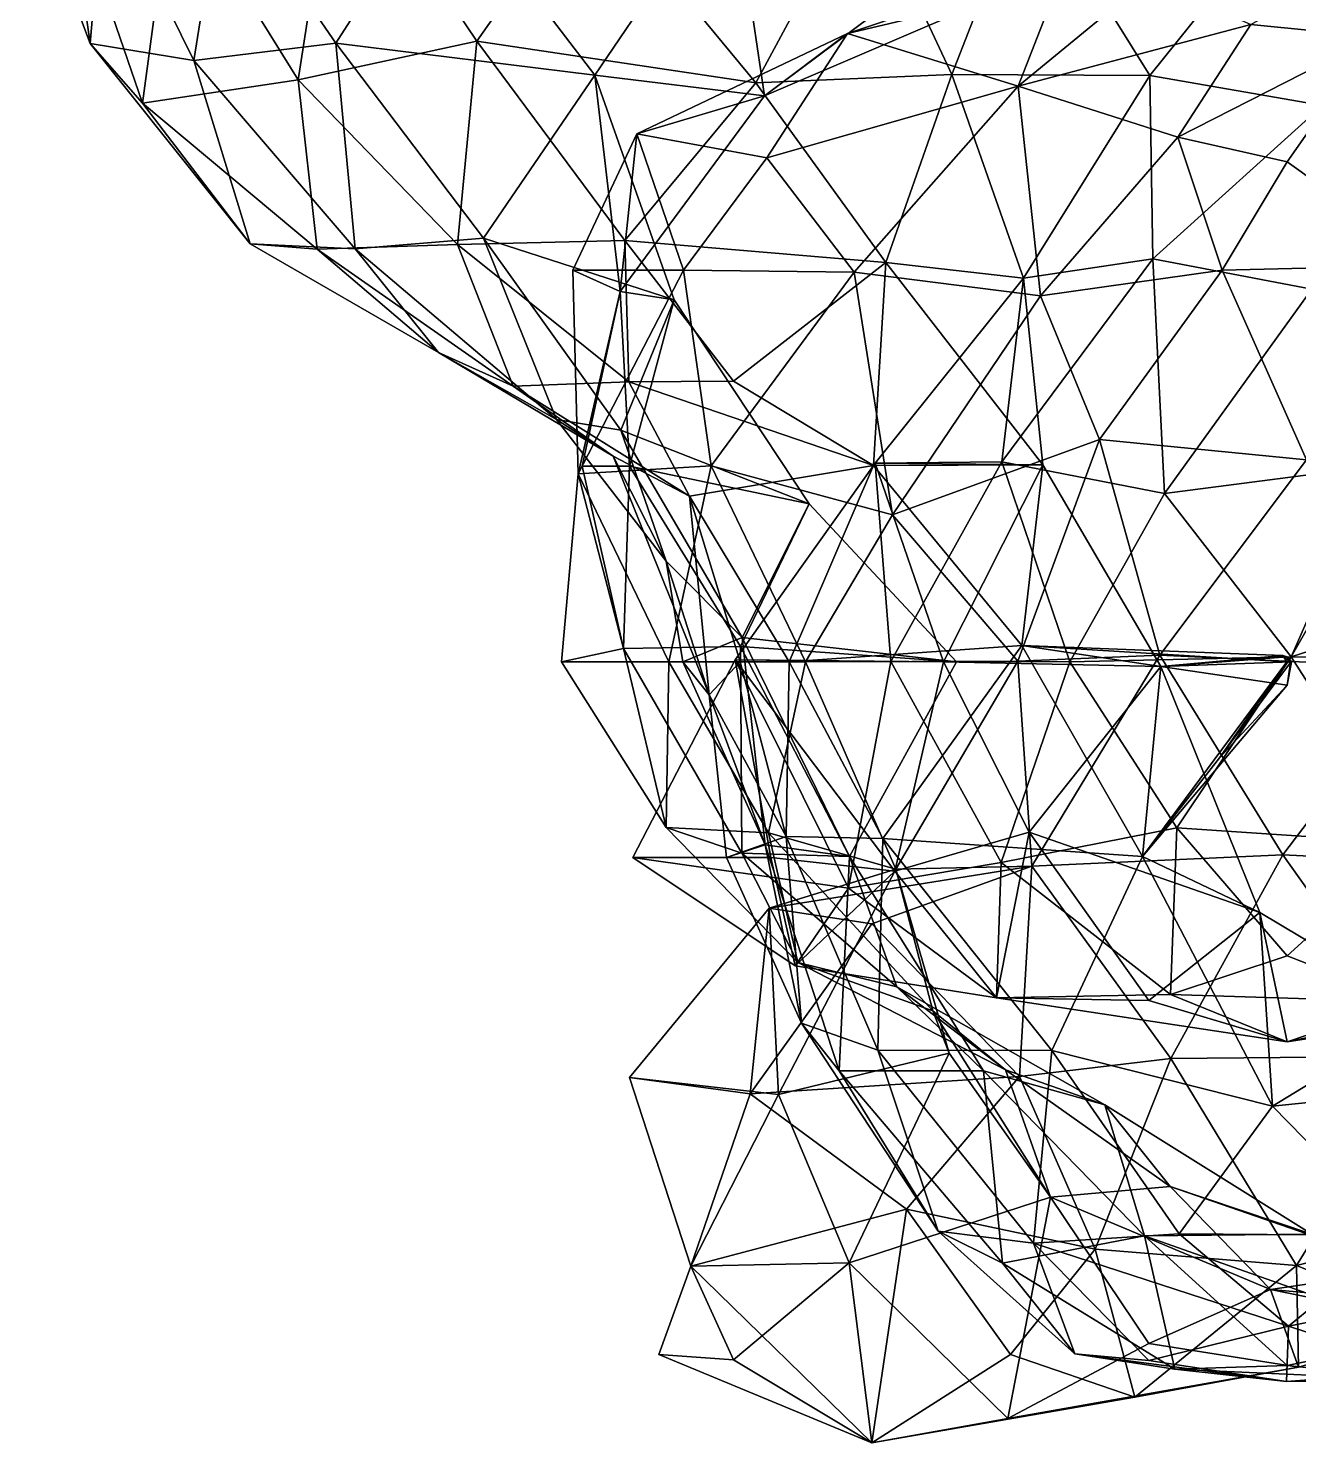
# Model space of a CAD drawing. Extents: x 290034 to 295698, y 4553723 to 4561693.
# Drawn here: x 291217 to 291332.6, y 4560742.4 to 4560871.1 of the extents above; entities that cross this region are included whole.
import ezdxf

# ---------------------------------------------------------------- set-up
doc = ezdxf.new("R2010")
doc.units = 0
doc.layers.add('Au_ppm_Pref_-_0_2', color=7, linetype='CONTINUOUS')

msp = doc.modelspace()

# ---------------------------------------------------------------- linework, layer by layer
at = {"layer": 'Au_ppm_Pref_-_0_2'}
for points in [[(291245.03, 4560888.91, 1564.24), (291230.14, 4560884.78, 1568), (291241.54, 4560866.4, 1567.07)], [(291257.8, 4560869.93, 1563.93), (291245.03, 4560888.91, 1564.24), (291241.54, 4560866.4, 1567.07)], [(291268.02, 4560884.48, 1563.52), (291245.03, 4560888.91, 1564.24), (291257.8, 4560869.93, 1563.93)], [(291244.96, 4560869.74, 1590.03), (291234.7, 4560884.72, 1589.88), (291254.71, 4560884.94, 1592.57)], [(291268.52, 4560866.82, 1591.81), (291244.96, 4560869.74, 1590.03), (291254.71, 4560884.94, 1592.57)], [(291268.52, 4560866.82, 1591.81), (291254.71, 4560884.94, 1592.57), (291280.98, 4560885.18, 1593.26)], [(291268.52, 4560866.82, 1591.81), (291280.98, 4560885.18, 1593.26), (291283.97, 4560864.95, 1597.36)], [(291283.97, 4560864.95, 1597.36), (291280.98, 4560885.18, 1593.26), (291293.75, 4560872.24, 1593.52)], [(291223.88, 4560884.72, 1584.78), (291222.61, 4560869.72, 1579.86), (291216.99, 4560884.72, 1579.86)], [(291216.99, 4560884.72, 1579.86), (291222.61, 4560869.72, 1579.86), (291220.56, 4560884.2, 1574.14)], [(291227.38, 4560864.28, 1574.12), (291230.14, 4560884.78, 1568), (291220.56, 4560884.2, 1574.14)], [(291220.56, 4560884.2, 1574.14), (291222.61, 4560869.72, 1579.86), (291227.38, 4560864.28, 1574.12)], [(291232.04, 4560868.18, 1585.42), (291222.61, 4560869.72, 1579.86), (291223.88, 4560884.72, 1584.78)], [(291232.04, 4560868.18, 1585.42), (291223.88, 4560884.72, 1584.78), (291234.7, 4560884.72, 1589.88)], [(291241.54, 4560866.4, 1567.07), (291230.14, 4560884.78, 1568), (291227.38, 4560864.28, 1574.12)], [(291244.96, 4560869.74, 1590.03), (291232.04, 4560868.18, 1585.42), (291234.7, 4560884.72, 1589.88)], [(291268.02, 4560884.48, 1563.52), (291257.8, 4560869.93, 1563.93), (291283.18, 4560866.14, 1563)], [(291268.02, 4560884.48, 1563.52), (291283.18, 4560866.14, 1563), (291292.93, 4560884.23, 1561.52)], [(291301.02, 4560866.9, 1559.53), (291292.93, 4560884.23, 1561.52), (291283.18, 4560866.14, 1563)], [(291307.93, 4560884.65, 1558.67), (291292.93, 4560884.23, 1561.52), (291301.02, 4560866.9, 1559.53)], [(291301.02, 4560866.9, 1559.53), (291319.03, 4560866.79, 1556.09), (291307.93, 4560884.65, 1558.67)], [(291307.93, 4560884.65, 1558.67), (291319.03, 4560866.79, 1556.09), (291332.58, 4560883.71, 1556.67)], [(291334.74, 4560864.08, 1551.42), (291332.58, 4560883.71, 1556.67), (291319.03, 4560866.79, 1556.09)], [(291339.51, 4560870.31, 1616.63), (291328.21, 4560871.45, 1611.23), (291344.06, 4560880.37, 1609.68)], [(291307.05, 4560865.84, 1608.92), (291291.51, 4560870.64, 1603.87), (291311.55, 4560877.36, 1603.62)], [(291291.51, 4560870.64, 1603.87), (291304.24, 4560873.62, 1598.92), (291311.55, 4560877.36, 1603.62)], [(291307.05, 4560865.84, 1608.92), (291311.55, 4560877.36, 1603.62), (291318.95, 4560875.62, 1606.53)], [(291307.05, 4560865.84, 1608.92), (291318.95, 4560875.62, 1606.53), (291328.21, 4560871.45, 1611.23)], [(291304.24, 4560873.62, 1598.92), (291291.51, 4560870.64, 1603.87), (291283.97, 4560864.95, 1597.36)], [(291283.97, 4560864.95, 1597.36), (291293.75, 4560872.24, 1593.52), (291304.24, 4560873.62, 1598.92)], [(291328.21, 4560871.45, 1611.23), (291321.58, 4560861.2, 1614.84), (291307.05, 4560865.84, 1608.92)], [(291321.58, 4560861.2, 1614.84), (291328.21, 4560871.45, 1611.23), (291339.51, 4560870.31, 1616.63)], [(291237.17, 4560851.49, 1579.86), (291222.61, 4560869.72, 1579.86), (291232.04, 4560868.18, 1585.42)], [(291222.61, 4560869.72, 1579.86), (291237.17, 4560851.49, 1579.86), (291227.38, 4560864.28, 1574.12)], [(291246.73, 4560851.02, 1585.03), (291232.04, 4560868.18, 1585.42), (291244.96, 4560869.74, 1590.03)], [(291256.03, 4560851.41, 1568.19), (291257.8, 4560869.93, 1563.93), (291241.54, 4560866.4, 1567.07)], [(291246.73, 4560851.02, 1585.03), (291244.96, 4560869.74, 1590.03), (291258.42, 4560851.99, 1589.61)], [(291258.42, 4560851.99, 1589.61), (291244.96, 4560869.74, 1590.03), (291268.52, 4560866.82, 1591.81)], [(291256.03, 4560851.41, 1568.19), (291271.27, 4560851.78, 1564.22), (291257.8, 4560869.93, 1563.93)], [(291283.18, 4560866.14, 1563), (291257.8, 4560869.93, 1563.93), (291271.27, 4560851.78, 1564.22)], [(291284.17, 4560859.3, 1608.45), (291272.37, 4560861.5, 1603.62), (291291.51, 4560870.64, 1603.87)], [(291283.97, 4560864.95, 1597.36), (291291.51, 4560870.64, 1603.87), (291272.37, 4560861.5, 1603.62)], [(291307.05, 4560865.84, 1608.92), (291284.17, 4560859.3, 1608.45), (291291.51, 4560870.64, 1603.87)], [(291331.54, 4560858.96, 1618.79), (291321.58, 4560861.2, 1614.84), (291339.51, 4560870.31, 1616.63)], [(291344.66, 4560849.54, 1621.29), (291331.54, 4560858.96, 1618.79), (291339.51, 4560870.31, 1616.63)], [(291246.73, 4560851.02, 1585.03), (291237.17, 4560851.49, 1579.86), (291232.04, 4560868.18, 1585.42)], [(291243.28, 4560850.99, 1573.81), (291241.54, 4560866.4, 1567.07), (291227.38, 4560864.28, 1574.12)], [(291256.03, 4560851.41, 1568.19), (291241.54, 4560866.4, 1567.07), (291243.28, 4560850.99, 1573.81)], [(291258.42, 4560851.99, 1589.61), (291268.52, 4560866.82, 1591.81), (291275.75, 4560846.4, 1591.74)], [(291283.97, 4560864.95, 1597.36), (291270.83, 4560847.14, 1597.8), (291268.52, 4560866.82, 1591.81)], [(291270.83, 4560847.14, 1597.8), (291275.75, 4560846.4, 1591.74), (291268.52, 4560866.82, 1591.81)], [(291283.18, 4560866.14, 1563), (291271.27, 4560851.78, 1564.22), (291295, 4560849.77, 1562.28)], [(291283.18, 4560866.14, 1563), (291295, 4560849.77, 1562.28), (291301.02, 4560866.9, 1559.53)], [(291284.17, 4560859.3, 1608.45), (291307.05, 4560865.84, 1608.92), (291292.13, 4560848.92, 1611.92)], [(291307.05, 4560865.84, 1608.92), (291309.09, 4560846.75, 1614.53), (291292.13, 4560848.92, 1611.92)], [(291301.02, 4560866.9, 1559.53), (291295, 4560849.77, 1562.28), (291307.53, 4560848.37, 1555.7)], [(291301.02, 4560866.9, 1559.53), (291307.53, 4560848.37, 1555.7), (291319.03, 4560866.79, 1556.09)], [(291309.09, 4560846.75, 1614.53), (291307.05, 4560865.84, 1608.92), (291321.58, 4560861.2, 1614.84)], [(291307.53, 4560848.37, 1555.7), (291319.29, 4560850.12, 1549.31), (291319.03, 4560866.79, 1556.09)], [(291319.03, 4560866.79, 1556.09), (291319.29, 4560850.12, 1549.31), (291334.74, 4560864.08, 1551.42)], [(291272.37, 4560861.5, 1603.62), (291270.83, 4560847.14, 1597.8), (291283.97, 4560864.95, 1597.36)], [(291227.38, 4560864.28, 1574.12), (291237.17, 4560851.49, 1579.86), (291243.28, 4560850.99, 1573.81)], [(291333.77, 4560847.35, 1545.85), (291334.74, 4560864.08, 1551.42), (291319.29, 4560850.12, 1549.31)], [(291276.6, 4560849.08, 1608.5), (291266.53, 4560849.08, 1603.62), (291272.37, 4560861.5, 1603.62)], [(291272.37, 4560861.5, 1603.62), (291266.53, 4560849.08, 1603.62), (291270.83, 4560847.14, 1597.8)], [(291284.17, 4560859.3, 1608.45), (291276.6, 4560849.08, 1608.5), (291272.37, 4560861.5, 1603.62)], [(291309.09, 4560846.75, 1614.53), (291321.58, 4560861.2, 1614.84), (291325.61, 4560849.08, 1618.29)], [(291321.58, 4560861.2, 1614.84), (291331.54, 4560858.96, 1618.79), (291325.61, 4560849.08, 1618.29)], [(291276.6, 4560849.08, 1608.5), (291284.17, 4560859.3, 1608.45), (291292.13, 4560848.92, 1611.92)], [(291344.66, 4560849.54, 1621.29), (291325.61, 4560849.08, 1618.29), (291331.54, 4560858.96, 1618.79)], [(291246.73, 4560851.02, 1585.03), (291254.32, 4560841.6, 1580.07), (291237.17, 4560851.49, 1579.86)], [(291237.17, 4560851.49, 1579.86), (291254.32, 4560841.6, 1580.07), (291243.28, 4560850.99, 1573.81)], [(291265.04, 4560835.5, 1585.8), (291246.73, 4560851.02, 1585.03), (291258.42, 4560851.99, 1589.61)], [(291256.03, 4560851.41, 1568.19), (291271.64, 4560838.92, 1569.08), (291271.27, 4560851.78, 1564.22)], [(291270.89, 4560834.51, 1589.55), (291265.04, 4560835.5, 1585.8), (291258.42, 4560851.99, 1589.61)], [(291270.89, 4560834.51, 1589.55), (291258.42, 4560851.99, 1589.61), (291275.75, 4560846.4, 1591.74)], [(291271.27, 4560851.78, 1564.22), (291271.64, 4560838.92, 1569.08), (291281.15, 4560838.98, 1564.61)], [(291271.27, 4560851.78, 1564.22), (291281.15, 4560838.98, 1564.61), (291295, 4560849.77, 1562.28)], [(291256.03, 4560851.41, 1568.19), (291243.28, 4560850.99, 1573.81), (291261.09, 4560838.54, 1573.92)], [(291243.28, 4560850.99, 1573.81), (291254.32, 4560841.6, 1580.07), (291261.09, 4560838.54, 1573.92)], [(291246.73, 4560851.02, 1585.03), (291265.04, 4560835.5, 1585.8), (291254.32, 4560841.6, 1580.07)], [(291256.03, 4560851.41, 1568.19), (291261.09, 4560838.54, 1573.92), (291271.64, 4560838.92, 1569.08)], [(291276.6, 4560849.08, 1608.5), (291267.01, 4560830.56, 1603.72), (291266.53, 4560849.08, 1603.62)], [(291266.53, 4560849.08, 1603.62), (291267.01, 4560830.56, 1603.72), (291270.83, 4560847.14, 1597.8)], [(291267.01, 4560830.56, 1603.72), (291276.6, 4560849.08, 1608.5), (291279.12, 4560831.29, 1610.32)], [(291276.6, 4560849.08, 1608.5), (291292.13, 4560848.92, 1611.92), (291279.12, 4560831.29, 1610.32)], [(291292.13, 4560848.92, 1611.92), (291295.62, 4560826.82, 1613.13), (291279.12, 4560831.29, 1610.32)], [(291293.89, 4560831.31, 1568.03), (291295, 4560849.77, 1562.28), (291281.15, 4560838.98, 1564.61)], [(291295.62, 4560826.82, 1613.13), (291292.13, 4560848.92, 1611.92), (291309.09, 4560846.75, 1614.53)], [(291293.89, 4560831.31, 1568.03), (291309.3, 4560831.36, 1561.99), (291295, 4560849.77, 1562.28)], [(291295, 4560849.77, 1562.28), (291309.3, 4560831.36, 1561.99), (291307.53, 4560848.37, 1555.7)], [(291320.37, 4560828.76, 1545.73), (291319.29, 4560850.12, 1549.31), (291305.55, 4560831.65, 1549.21)], [(291307.53, 4560848.37, 1555.7), (291305.55, 4560831.65, 1549.21), (291319.29, 4560850.12, 1549.31)], [(291325.61, 4560849.08, 1618.29), (291314.45, 4560833.68, 1616.98), (291309.09, 4560846.75, 1614.53)], [(291333.29, 4560831.82, 1620.1), (291314.45, 4560833.68, 1616.98), (291325.61, 4560849.08, 1618.29)], [(291320.37, 4560828.76, 1545.73), (291333.77, 4560847.35, 1545.85), (291319.29, 4560850.12, 1549.31)], [(291344.66, 4560849.54, 1621.29), (291333.29, 4560831.82, 1620.1), (291325.61, 4560849.08, 1618.29)], [(291309.3, 4560831.36, 1561.99), (291294.04, 4560831.53, 1556.07), (291307.53, 4560848.37, 1555.7)], [(291307.53, 4560848.37, 1555.7), (291294.04, 4560831.53, 1556.07), (291305.55, 4560831.65, 1549.21)], [(291270.83, 4560847.14, 1597.8), (291267.01, 4560830.56, 1603.72), (291267.39, 4560831.26, 1597.68)], [(291271.7, 4560831.26, 1593.23), (291270.83, 4560847.14, 1597.8), (291267.39, 4560831.26, 1597.68)], [(291271.7, 4560831.26, 1593.23), (291275.75, 4560846.4, 1591.74), (291270.83, 4560847.14, 1597.8)], [(291288.03, 4560827.82, 1591.74), (291270.89, 4560834.51, 1589.55), (291275.75, 4560846.4, 1591.74)], [(291275.75, 4560846.4, 1591.74), (291271.7, 4560831.26, 1593.23), (291288.03, 4560827.82, 1591.74)], [(291314.45, 4560833.68, 1616.98), (291295.62, 4560826.82, 1613.13), (291309.09, 4560846.75, 1614.53)], [(291339.52, 4560831.26, 1544.22), (291333.77, 4560847.35, 1545.85), (291320.37, 4560828.76, 1545.73)], [(291270.2, 4560832.17, 1579.89), (291254.32, 4560841.6, 1580.07), (291265.04, 4560835.5, 1585.8)], [(291270.2, 4560832.17, 1579.89), (291261.09, 4560838.54, 1573.92), (291254.32, 4560841.6, 1580.07)], [(291271.64, 4560838.92, 1569.08), (291261.09, 4560838.54, 1573.92), (291277.14, 4560828.52, 1572.85)], [(291293.89, 4560831.31, 1568.03), (291281.15, 4560838.98, 1564.61), (291271.64, 4560838.92, 1569.08)], [(291293.89, 4560831.31, 1568.03), (291271.64, 4560838.92, 1569.08), (291277.14, 4560828.52, 1572.85)], [(291270.2, 4560832.17, 1579.89), (291277.14, 4560828.52, 1572.85), (291261.09, 4560838.54, 1573.92)], [(291270.89, 4560834.51, 1589.55), (291275.03, 4560822.61, 1585.8), (291265.04, 4560835.5, 1585.8)], [(291270.2, 4560832.17, 1579.89), (291265.04, 4560835.5, 1585.8), (291275.03, 4560822.61, 1585.8)], [(291270.89, 4560834.51, 1589.55), (291281.95, 4560815.66, 1590.62), (291275.03, 4560822.61, 1585.8)], [(291270.89, 4560834.51, 1589.55), (291288.03, 4560827.82, 1591.74), (291281.95, 4560815.66, 1590.62)], [(291295.62, 4560826.82, 1613.13), (291314.45, 4560833.68, 1616.98), (291307.03, 4560813.51, 1615.26)], [(291319.94, 4560814.05, 1619.29), (291307.03, 4560813.51, 1615.26), (291314.45, 4560833.68, 1616.98)], [(291333.29, 4560831.82, 1620.1), (291319.94, 4560814.05, 1619.29), (291314.45, 4560833.68, 1616.98)], [(291270.2, 4560832.17, 1579.89), (291275.03, 4560822.61, 1585.8), (291278.95, 4560810.44, 1580.08)], [(291270.2, 4560832.17, 1579.89), (291278.95, 4560810.44, 1580.08), (291277.14, 4560828.52, 1572.85)], [(291267.01, 4560830.56, 1603.72), (291279.12, 4560831.29, 1610.32), (291275.28, 4560813.44, 1608.78)], [(291267.39, 4560831.26, 1597.68), (291267.01, 4560830.56, 1603.72), (291271.14, 4560814.65, 1597.98)], [(291271.7, 4560831.26, 1593.23), (291267.39, 4560831.26, 1597.68), (291271.14, 4560814.65, 1597.98)], [(291271.7, 4560831.26, 1593.23), (291271.14, 4560814.65, 1597.98), (291281.78, 4560814.85, 1592.51)], [(291271.7, 4560831.26, 1593.23), (291281.78, 4560814.85, 1592.51), (291288.03, 4560827.82, 1591.74)], [(291275.28, 4560813.44, 1608.78), (291279.12, 4560831.29, 1610.32), (291287.69, 4560813.44, 1612.41)], [(291293.89, 4560831.31, 1568.03), (291277.14, 4560828.52, 1572.85), (291286.22, 4560813.44, 1570.37)], [(291295.62, 4560826.82, 1613.13), (291287.69, 4560813.44, 1612.41), (291279.12, 4560831.29, 1610.32)], [(291281.31, 4560813.61, 1556.1), (291294.04, 4560831.53, 1556.07), (291300.26, 4560813.44, 1558.97)], [(291295.46, 4560813.47, 1550.72), (291294.04, 4560831.53, 1556.07), (291281.31, 4560813.61, 1556.1)], [(291293.89, 4560831.31, 1568.03), (291286.22, 4560813.44, 1570.37), (291307.38, 4560814.92, 1568.51)], [(291293.89, 4560831.31, 1568.03), (291307.38, 4560814.92, 1568.51), (291309.3, 4560831.36, 1561.99)], [(291305.55, 4560831.65, 1549.21), (291294.04, 4560831.53, 1556.07), (291295.46, 4560813.47, 1550.72)], [(291300.26, 4560813.44, 1558.97), (291294.04, 4560831.53, 1556.07), (291309.3, 4560831.36, 1561.99)], [(291295.46, 4560813.47, 1550.72), (291311.76, 4560813.44, 1546.78), (291305.55, 4560831.65, 1549.21)], [(291309.3, 4560831.36, 1561.99), (291320.02, 4560813.01, 1561.9), (291300.26, 4560813.44, 1558.97)], [(291320.37, 4560828.76, 1545.73), (291305.55, 4560831.65, 1549.21), (291311.76, 4560813.44, 1546.78)], [(291307.38, 4560814.92, 1568.51), (291320.02, 4560813.01, 1561.9), (291309.3, 4560831.36, 1561.99)], [(291344.05, 4560812.9, 1621.39), (291319.94, 4560814.05, 1619.29), (291333.29, 4560831.82, 1620.1)], [(291339.52, 4560831.26, 1544.22), (291320.37, 4560828.76, 1545.73), (291331.89, 4560813.9, 1544.3)], [(291339.52, 4560831.26, 1544.22), (291331.89, 4560813.9, 1544.3), (291341.81, 4560831.26, 1543.12)], [(291346.15, 4560818.49, 1537.6), (291341.81, 4560831.26, 1543.12), (291331.89, 4560813.9, 1544.3)], [(291265.51, 4560813.44, 1603.62), (291267.01, 4560830.56, 1603.72), (291275.28, 4560813.44, 1608.78)], [(291271.14, 4560814.65, 1597.98), (291267.01, 4560830.56, 1603.72), (291265.51, 4560813.44, 1603.62)], [(291278.95, 4560810.44, 1580.08), (291281.75, 4560813.44, 1573.92), (291277.14, 4560828.52, 1572.85)], [(291281.75, 4560813.44, 1573.92), (291286.22, 4560813.44, 1570.37), (291277.14, 4560828.52, 1572.85)], [(291320.37, 4560828.76, 1545.73), (291311.76, 4560813.44, 1546.78), (291331.89, 4560813.9, 1544.3)], [(291288.03, 4560827.82, 1591.74), (291281.78, 4560814.85, 1592.51), (291301.43, 4560813.44, 1591.74)], [(291301.43, 4560813.44, 1591.74), (291281.95, 4560815.66, 1590.62), (291288.03, 4560827.82, 1591.74)], [(291295.62, 4560826.82, 1613.13), (291307.03, 4560813.51, 1615.26), (291287.69, 4560813.44, 1612.41)], [(291276.55, 4560813.44, 1585.8), (291275.03, 4560822.61, 1585.8), (291281.95, 4560815.66, 1590.62)], [(291275.03, 4560822.61, 1585.8), (291276.55, 4560813.44, 1585.8), (291278.95, 4560810.44, 1580.08)], [(291346.15, 4560818.49, 1537.6), (291331.89, 4560813.9, 1544.3), (291356.56, 4560813.7, 1544.25)], [(291281.95, 4560815.66, 1590.62), (291284.03, 4560796.8, 1585.4), (291276.55, 4560813.44, 1585.8)], [(291281.95, 4560815.66, 1590.62), (291291.7, 4560795.71, 1592.09), (291284.03, 4560796.8, 1585.4)], [(291291.7, 4560795.71, 1592.09), (291281.95, 4560815.66, 1590.62), (291301.43, 4560813.44, 1591.74)], [(291265.51, 4560813.44, 1603.62), (291275.02, 4560798.37, 1603.62), (291271.14, 4560814.65, 1597.98)], [(291281.78, 4560814.85, 1592.51), (291271.14, 4560814.65, 1597.98), (291281.91, 4560796.03, 1597.84)], [(291275.02, 4560798.37, 1603.62), (291281.91, 4560796.03, 1597.84), (291271.14, 4560814.65, 1597.98)], [(291281.78, 4560814.85, 1592.51), (291281.91, 4560796.03, 1597.84), (291291.7, 4560795.71, 1592.09)], [(291301.43, 4560813.44, 1591.74), (291281.78, 4560814.85, 1592.51), (291291.7, 4560795.71, 1592.09)], [(291307.38, 4560814.92, 1568.51), (291286.22, 4560813.44, 1570.37), (291294.75, 4560797.37, 1569.04)], [(291294.75, 4560797.37, 1569.04), (291318.37, 4560795.73, 1567.66), (291307.38, 4560814.92, 1568.51)], [(291331.5, 4560813.44, 1568), (291331.13, 4560814.03, 1567.98), (291307.38, 4560814.92, 1568.51)], [(291307.38, 4560814.92, 1568.51), (291331.13, 4560814.03, 1567.98), (291320.02, 4560813.01, 1561.9)], [(291318.37, 4560795.73, 1567.66), (291331.5, 4560813.44, 1568), (291307.38, 4560814.92, 1568.51)], [(291275.28, 4560813.44, 1608.78), (291275.02, 4560798.37, 1603.62), (291265.51, 4560813.44, 1603.62)], [(291281.31, 4560813.61, 1556.1), (291284.56, 4560795.63, 1560.43), (291271.98, 4560795.63, 1556.1)], [(291281.31, 4560813.61, 1556.1), (291271.98, 4560795.63, 1556.1), (291291.61, 4560792.85, 1554.17)], [(291275.28, 4560813.44, 1608.78), (291284.33, 4560797.87, 1608.93), (291275.02, 4560798.37, 1603.62)], [(291284.33, 4560797.87, 1608.93), (291275.28, 4560813.44, 1608.78), (291287.69, 4560813.44, 1612.41)], [(291276.55, 4560813.44, 1585.8), (291284.03, 4560796.8, 1585.4), (291278.95, 4560810.44, 1580.08)], [(291281.75, 4560813.44, 1573.92), (291278.95, 4560810.44, 1580.08), (291285.94, 4560797.53, 1574.48)], [(291281.31, 4560813.61, 1556.1), (291295.82, 4560794.38, 1558.46), (291284.56, 4560795.63, 1560.43)], [(291281.31, 4560813.61, 1556.1), (291300.26, 4560813.44, 1558.97), (291295.82, 4560794.38, 1558.46)], [(291281.31, 4560813.61, 1556.1), (291291.61, 4560792.85, 1554.17), (291295.46, 4560813.47, 1550.72)], [(291281.75, 4560813.44, 1573.92), (291285.94, 4560797.53, 1574.48), (291286.22, 4560813.44, 1570.37)], [(291284.33, 4560797.87, 1608.93), (291287.69, 4560813.44, 1612.41), (291295.93, 4560794.57, 1615.33)], [(291285.94, 4560797.53, 1574.48), (291294.75, 4560797.37, 1569.04), (291286.22, 4560813.44, 1570.37)], [(291295.93, 4560794.57, 1615.33), (291287.69, 4560813.44, 1612.41), (291307.03, 4560813.51, 1615.26)], [(291295.46, 4560813.47, 1550.72), (291291.61, 4560792.85, 1554.17), (291305.49, 4560795.19, 1550.11)], [(291311.76, 4560813.44, 1546.78), (291295.46, 4560813.47, 1550.72), (291305.49, 4560795.19, 1550.11)], [(291300.26, 4560813.44, 1558.97), (291308.04, 4560797.95, 1560.47), (291295.82, 4560794.38, 1558.46)], [(291307.03, 4560813.51, 1615.26), (291308.3, 4560794.85, 1621.29), (291295.93, 4560794.57, 1615.33)], [(291300.26, 4560813.44, 1558.97), (291320.02, 4560813.01, 1561.9), (291308.04, 4560797.95, 1560.47)], [(291321.5, 4560798.32, 1546.33), (291311.76, 4560813.44, 1546.78), (291305.49, 4560795.19, 1550.11)], [(291319.94, 4560814.05, 1619.29), (291308.3, 4560794.85, 1621.29), (291307.03, 4560813.51, 1615.26)], [(291320.02, 4560813.01, 1561.9), (291329.04, 4560790.64, 1562.04), (291308.04, 4560797.95, 1560.47)], [(291319.94, 4560814.05, 1619.29), (291331.13, 4560795.87, 1622.02), (291308.3, 4560794.85, 1621.29)], [(291331.89, 4560813.9, 1544.3), (291311.76, 4560813.44, 1546.78), (291321.5, 4560798.32, 1546.33)], [(291318.37, 4560795.73, 1567.66), (291325.37, 4560804.71, 1567.98), (291331.5, 4560813.44, 1568)], [(291320.02, 4560813.01, 1561.9), (291318.37, 4560795.73, 1567.66), (291329.04, 4560790.64, 1562.04)], [(291318.37, 4560795.73, 1567.66), (291320.02, 4560813.01, 1561.9), (291331.54, 4560811.32, 1567.27)], [(291344.05, 4560812.9, 1621.39), (291331.13, 4560795.87, 1622.02), (291319.94, 4560814.05, 1619.29)], [(291320.02, 4560813.01, 1561.9), (291331.13, 4560814.03, 1567.98), (291331.54, 4560813.91, 1567.83)], [(291320.02, 4560813.01, 1561.9), (291331.54, 4560813.91, 1567.83), (291331.91, 4560813.44, 1567.81)], [(291320.02, 4560813.01, 1561.9), (291331.91, 4560813.44, 1567.81), (291331.54, 4560811.32, 1567.27)], [(291331.89, 4560813.9, 1544.3), (291321.5, 4560798.32, 1546.33), (291342.79, 4560796.92, 1545.29)], [(291325.37, 4560804.71, 1567.98), (291331.83, 4560813.38, 1567.99), (291331.5, 4560813.44, 1568)], [(291325.37, 4560804.71, 1567.98), (291331.54, 4560811.32, 1567.27), (291331.83, 4560813.38, 1567.99)], [(291331.13, 4560814.03, 1567.98), (291331.5, 4560813.44, 1568), (291331.83, 4560813.38, 1567.99)], [(291331.13, 4560814.03, 1567.98), (291331.83, 4560813.38, 1567.99), (291331.54, 4560813.91, 1567.83)], [(291344.05, 4560812.9, 1621.39), (291355.16, 4560794.69, 1623.78), (291331.13, 4560795.87, 1622.02)], [(291331.54, 4560813.91, 1567.83), (291331.83, 4560813.38, 1567.99), (291331.91, 4560813.44, 1567.81)], [(291331.83, 4560813.38, 1567.99), (291331.54, 4560811.32, 1567.27), (291331.91, 4560813.44, 1567.81)], [(291356.56, 4560813.7, 1544.25), (291331.89, 4560813.9, 1544.3), (291342.79, 4560796.92, 1545.29)], [(291280.51, 4560795.63, 1579.86), (291278.95, 4560810.44, 1580.08), (291284.03, 4560796.8, 1585.4)], [(291285.94, 4560797.53, 1574.48), (291278.95, 4560810.44, 1580.08), (291280.51, 4560795.63, 1579.86)], [(291318.37, 4560795.73, 1567.66), (291331.54, 4560811.32, 1567.27), (291325.37, 4560804.71, 1567.98)], [(291284.33, 4560797.87, 1608.93), (291286.99, 4560786.07, 1603.62), (291275.02, 4560798.37, 1603.62)], [(291275.02, 4560798.37, 1603.62), (291286.99, 4560786.07, 1603.62), (291281.91, 4560796.03, 1597.84)], [(291280.51, 4560795.63, 1579.86), (291287.35, 4560780.54, 1579.86), (291285.94, 4560797.53, 1574.48)], [(291299.29, 4560781.67, 1608.92), (291284.33, 4560797.87, 1608.93), (291295.93, 4560794.57, 1615.33)], [(291299.29, 4560781.67, 1608.92), (291286.99, 4560786.07, 1603.62), (291284.33, 4560797.87, 1608.93)], [(291294.75, 4560797.37, 1569.04), (291285.94, 4560797.53, 1574.48), (291294.28, 4560778.09, 1574.03)], [(291285.94, 4560797.53, 1574.48), (291287.35, 4560780.54, 1579.86), (291294.28, 4560778.09, 1574.03)], [(291295.82, 4560794.38, 1558.46), (291308.04, 4560797.95, 1560.47), (291305.08, 4560782.87, 1556.1)], [(291308.04, 4560797.95, 1560.47), (291318.95, 4560782.61, 1560.44), (291305.08, 4560782.87, 1556.1)], [(291321.5, 4560798.32, 1546.33), (291305.49, 4560795.19, 1550.11), (291320.9, 4560783.16, 1551.02)], [(291308.04, 4560797.95, 1560.47), (291329.04, 4560790.64, 1562.04), (291318.95, 4560782.61, 1560.44)], [(291321.5, 4560798.32, 1546.33), (291320.9, 4560783.16, 1551.02), (291331.54, 4560786.67, 1547.18)], [(291321.5, 4560798.32, 1546.33), (291331.54, 4560786.67, 1547.18), (291342.79, 4560796.92, 1545.29)], [(291284.03, 4560796.8, 1585.4), (291287.35, 4560780.54, 1579.86), (291280.51, 4560795.63, 1579.86)], [(291284.03, 4560796.8, 1585.4), (291291.7, 4560795.71, 1592.09), (291290.75, 4560776.21, 1585.68)], [(291284.03, 4560796.8, 1585.4), (291290.75, 4560776.21, 1585.68), (291287.35, 4560780.54, 1579.86)], [(291294.75, 4560797.37, 1569.04), (291294.28, 4560778.09, 1574.03), (291310.12, 4560778.08, 1568.22)], [(291294.75, 4560797.37, 1569.04), (291310.12, 4560778.08, 1568.22), (291318.37, 4560795.73, 1567.66)], [(291342.25, 4560782.51, 1550.84), (291342.79, 4560796.92, 1545.29), (291331.54, 4560786.67, 1547.18)], [(291286.77, 4560785.76, 1556.1), (291271.98, 4560795.63, 1556.1), (291284.56, 4560795.63, 1560.43)], [(291271.98, 4560795.63, 1556.1), (291286.77, 4560785.76, 1556.1), (291291.61, 4560792.85, 1554.17)], [(291296.01, 4560783.87, 1598.63), (291281.91, 4560796.03, 1597.84), (291286.99, 4560786.07, 1603.62)], [(291296.01, 4560783.87, 1598.63), (291291.7, 4560795.71, 1592.09), (291281.91, 4560796.03, 1597.84)], [(291295.93, 4560794.57, 1615.33), (291308.3, 4560794.85, 1621.29), (291284.41, 4560791.01, 1621.44)], [(291308.3, 4560794.85, 1621.29), (291293.75, 4560789.61, 1625.37), (291284.41, 4560791.01, 1621.44)], [(291286.77, 4560785.76, 1556.1), (291284.56, 4560795.63, 1560.43), (291295.82, 4560794.38, 1558.46)], [(291291.7, 4560795.71, 1592.09), (291303.9, 4560776.22, 1592.26), (291290.75, 4560776.21, 1585.68)], [(291305.08, 4560782.87, 1556.1), (291305.49, 4560795.19, 1550.11), (291291.61, 4560792.85, 1554.17)], [(291296.01, 4560783.87, 1598.63), (291303.9, 4560776.22, 1592.26), (291291.7, 4560795.71, 1592.09)], [(291308.3, 4560794.85, 1621.29), (291307.18, 4560775.69, 1625.18), (291293.75, 4560789.61, 1625.37)], [(291320.9, 4560783.16, 1551.02), (291305.49, 4560795.19, 1550.11), (291305.08, 4560782.87, 1556.1)], [(291320.95, 4560777.33, 1624.16), (291307.18, 4560775.69, 1625.18), (291308.3, 4560794.85, 1621.29)], [(291308.3, 4560794.85, 1621.29), (291331.13, 4560795.87, 1622.02), (291320.95, 4560777.33, 1624.16)], [(291330.18, 4560773, 1566.85), (291318.37, 4560795.73, 1567.66), (291310.12, 4560778.08, 1568.22)], [(291318.37, 4560795.73, 1567.66), (291330.18, 4560773, 1566.85), (291329.04, 4560790.64, 1562.04)], [(291331.13, 4560795.87, 1622.02), (291344.15, 4560777.56, 1622.91), (291320.95, 4560777.33, 1624.16)], [(291355.16, 4560794.69, 1623.78), (291344.15, 4560777.56, 1622.91), (291331.13, 4560795.87, 1622.02)], [(291295.93, 4560794.57, 1615.33), (291284.41, 4560791.01, 1621.44), (291285.26, 4560774.06, 1616.35)], [(291300.76, 4560777.81, 1612.86), (291295.93, 4560794.57, 1615.33), (291285.26, 4560774.06, 1616.35)], [(291305.08, 4560782.87, 1556.1), (291286.77, 4560785.76, 1556.1), (291295.82, 4560794.38, 1558.46)], [(291300.76, 4560777.81, 1612.86), (291299.29, 4560781.67, 1608.92), (291295.93, 4560794.57, 1615.33)], [(291286.77, 4560785.76, 1556.1), (291305.08, 4560782.87, 1556.1), (291291.61, 4560792.85, 1554.17)], [(291271.7, 4560775.62, 1621.44), (291284.41, 4560791.01, 1621.44), (291282.67, 4560774.11, 1625.42)], [(291284.41, 4560791.01, 1621.44), (291271.7, 4560775.62, 1621.44), (291285.26, 4560774.06, 1616.35)], [(291284.41, 4560791.01, 1621.44), (291293.75, 4560789.61, 1625.37), (291282.67, 4560774.11, 1625.42)], [(291331.52, 4560778.85, 1556.26), (291318.95, 4560782.61, 1560.44), (291329.04, 4560790.64, 1562.04)], [(291344.24, 4560781.55, 1562.82), (291329.04, 4560790.64, 1562.04), (291330.18, 4560773, 1566.85)], [(291329.04, 4560790.64, 1562.04), (291344.24, 4560781.55, 1562.82), (291331.52, 4560778.85, 1556.26)], [(291307.18, 4560775.69, 1625.18), (291282.67, 4560774.11, 1625.42), (291293.75, 4560789.61, 1625.37)], [(291299.29, 4560781.67, 1608.92), (291305.91, 4560776.3, 1603.68), (291286.99, 4560786.07, 1603.62)], [(291296.01, 4560783.87, 1598.63), (291286.99, 4560786.07, 1603.62), (291305.91, 4560776.3, 1603.68)], [(291320.9, 4560783.16, 1551.02), (291342.25, 4560782.51, 1550.84), (291331.54, 4560786.67, 1547.18)], [(291296.01, 4560783.87, 1598.63), (291305.91, 4560776.3, 1603.68), (291314.93, 4560773.11, 1598.64)], [(291314.93, 4560773.11, 1598.64), (291303.9, 4560776.22, 1592.26), (291296.01, 4560783.87, 1598.63)], [(291305.08, 4560782.87, 1556.1), (291331.52, 4560778.85, 1556.26), (291320.9, 4560783.16, 1551.02)], [(291331.52, 4560778.85, 1556.26), (291305.08, 4560782.87, 1556.1), (291318.95, 4560782.61, 1560.44)], [(291342.25, 4560782.51, 1550.84), (291320.9, 4560783.16, 1551.02), (291331.52, 4560778.85, 1556.26)], [(291331.52, 4560778.85, 1556.26), (291353.61, 4560782.24, 1556.1), (291342.25, 4560782.51, 1550.84)], [(291344.24, 4560781.55, 1562.82), (291353.61, 4560782.24, 1556.1), (291331.52, 4560778.85, 1556.26)], [(291299.29, 4560781.67, 1608.92), (291300.76, 4560777.81, 1612.86), (291309.98, 4560764.71, 1611.39)], [(291299.29, 4560781.67, 1608.92), (291309.98, 4560764.71, 1611.39), (291305.91, 4560776.3, 1603.68)], [(291330.18, 4560773, 1566.85), (291357.08, 4560775.76, 1567.09), (291344.24, 4560781.55, 1562.82)], [(291287.35, 4560780.54, 1579.86), (291290.75, 4560776.21, 1585.68), (291299.76, 4560761.63, 1579.86)], [(291287.35, 4560780.54, 1579.86), (291299.76, 4560761.63, 1579.86), (291294.28, 4560778.09, 1574.03)], [(291294.28, 4560778.09, 1574.03), (291299.76, 4560761.63, 1579.86), (291308.45, 4560760.53, 1574.2)], [(291294.28, 4560778.09, 1574.03), (291308.45, 4560760.53, 1574.2), (291310.12, 4560778.08, 1568.22)], [(291310.12, 4560778.08, 1568.22), (291308.45, 4560760.53, 1574.2), (291321.69, 4560761.39, 1569.74)], [(291321.69, 4560761.39, 1569.74), (291330.18, 4560773, 1566.85), (291310.12, 4560778.08, 1568.22)], [(291291.66, 4560758.73, 1614.37), (291300.76, 4560777.81, 1612.86), (291285.26, 4560774.06, 1616.35)], [(291300.76, 4560777.81, 1612.86), (291291.66, 4560758.73, 1614.37), (291309.98, 4560764.71, 1611.39)], [(291320.95, 4560777.33, 1624.16), (291314.05, 4560759.99, 1625.07), (291307.18, 4560775.69, 1625.18)], [(291320.95, 4560777.33, 1624.16), (291332.36, 4560758.49, 1621.61), (291314.05, 4560759.99, 1625.07)], [(291344.15, 4560777.56, 1622.91), (291332.36, 4560758.49, 1621.61), (291320.95, 4560777.33, 1624.16)], [(291344.15, 4560777.56, 1622.91), (291355.25, 4560764.33, 1620.63), (291332.36, 4560758.49, 1621.61)], [(291271.7, 4560775.62, 1621.44), (291282.67, 4560774.11, 1625.42), (291277.26, 4560758.43, 1622.43)], [(291271.7, 4560775.62, 1621.44), (291277.26, 4560758.43, 1622.43), (291285.26, 4560774.06, 1616.35)], [(291296.88, 4560763.62, 1624.69), (291282.67, 4560774.11, 1625.42), (291307.18, 4560775.69, 1625.18)], [(291303.9, 4560776.22, 1592.26), (291305.64, 4560758.7, 1585.68), (291290.75, 4560776.21, 1585.68)], [(291305.64, 4560758.7, 1585.68), (291299.76, 4560761.63, 1579.86), (291290.75, 4560776.21, 1585.68)], [(291314.05, 4560759.99, 1625.07), (291296.88, 4560763.62, 1624.69), (291307.18, 4560775.69, 1625.18)], [(291303.9, 4560776.22, 1592.26), (291314.93, 4560773.11, 1598.64), (291318.53, 4560761.19, 1591.4)], [(291318.53, 4560761.19, 1591.4), (291305.64, 4560758.7, 1585.68), (291303.9, 4560776.22, 1592.26)], [(291320.87, 4560765.69, 1604.61), (291305.91, 4560776.3, 1603.68), (291309.98, 4560764.71, 1611.39)], [(291305.91, 4560776.3, 1603.68), (291320.87, 4560765.69, 1604.61), (291314.93, 4560773.11, 1598.64)], [(291357.08, 4560775.76, 1567.09), (291330.18, 4560773, 1566.85), (291341.73, 4560761.24, 1569.54)], [(291282.67, 4560774.11, 1625.42), (291296.88, 4560763.62, 1624.69), (291277.26, 4560758.43, 1622.43)], [(291285.26, 4560774.06, 1616.35), (291277.26, 4560758.43, 1622.43), (291291.66, 4560758.73, 1614.37)], [(291333.77, 4560761.36, 1597.48), (291314.93, 4560773.11, 1598.64), (291320.87, 4560765.69, 1604.61)], [(291333.77, 4560761.36, 1597.48), (291318.53, 4560761.19, 1591.4), (291314.93, 4560773.11, 1598.64)], [(291341.73, 4560761.24, 1569.54), (291330.18, 4560773, 1566.85), (291321.69, 4560761.39, 1569.74)], [(291309.98, 4560764.71, 1611.39), (291330, 4560756.33, 1609.47), (291320.87, 4560765.69, 1604.61)], [(291333.77, 4560761.36, 1597.48), (291320.87, 4560765.69, 1604.61), (291342.59, 4560758.16, 1603.2)], [(291320.87, 4560765.69, 1604.61), (291330, 4560756.33, 1609.47), (291342.59, 4560758.16, 1603.2)], [(291309.98, 4560764.71, 1611.39), (291291.66, 4560758.73, 1614.37), (291306.12, 4560744.58, 1615.67)], [(291306.12, 4560744.58, 1615.67), (291318.95, 4560751.39, 1612.63), (291309.98, 4560764.71, 1611.39)], [(291309.98, 4560764.71, 1611.39), (291318.95, 4560751.39, 1612.63), (291330, 4560756.33, 1609.47)], [(291345.82, 4560753.11, 1615.37), (291332.36, 4560758.49, 1621.61), (291355.25, 4560764.33, 1620.63)], [(291293.73, 4560742.37, 1621.4), (291277.26, 4560758.43, 1622.43), (291296.88, 4560763.62, 1624.69)], [(291293.73, 4560742.37, 1621.4), (291296.88, 4560763.62, 1624.69), (291306.35, 4560750.41, 1624.63)], [(291314.05, 4560759.99, 1625.07), (291306.35, 4560750.41, 1624.63), (291296.88, 4560763.62, 1624.69)], [(291299.76, 4560761.63, 1579.86), (291305.64, 4560758.7, 1585.68), (291312.2, 4560750.46, 1579.86)], [(291299.76, 4560761.63, 1579.86), (291312.2, 4560750.46, 1579.86), (291308.45, 4560760.53, 1574.2)], [(291321.69, 4560761.39, 1569.74), (291308.45, 4560760.53, 1574.2), (291331.65, 4560752.99, 1573.23)], [(291333.77, 4560761.36, 1597.48), (291344.38, 4560752.08, 1592.57), (291318.53, 4560761.19, 1591.4)], [(291341.73, 4560761.24, 1569.54), (291321.69, 4560761.39, 1569.74), (291331.65, 4560752.99, 1573.23)], [(291318.53, 4560761.19, 1591.4), (291321.29, 4560749.07, 1584.61), (291305.64, 4560758.7, 1585.68)], [(291308.45, 4560760.53, 1574.2), (291312.2, 4560750.46, 1579.86), (291318.95, 4560749.84, 1576.48)], [(291308.45, 4560760.53, 1574.2), (291318.95, 4560749.84, 1576.48), (291331.65, 4560752.99, 1573.23)], [(291318.53, 4560761.19, 1591.4), (291331.54, 4560749.4, 1589.33), (291321.29, 4560749.07, 1584.61)], [(291318.53, 4560761.19, 1591.4), (291344.38, 4560752.08, 1592.57), (291331.54, 4560749.4, 1589.33)], [(291341.73, 4560761.24, 1569.54), (291331.65, 4560752.99, 1573.23), (291357.33, 4560758.16, 1573.51)], [(291314.05, 4560759.99, 1625.07), (291317.68, 4560746.53, 1620.58), (291306.35, 4560750.41, 1624.63)], [(291314.05, 4560759.99, 1625.07), (291332.36, 4560758.49, 1621.61), (291317.68, 4560746.53, 1620.58)], [(291293.73, 4560742.37, 1621.4), (291274.36, 4560750.39, 1621.44), (291277.26, 4560758.43, 1622.43)], [(291274.36, 4560750.39, 1621.44), (291281.15, 4560749.92, 1618.08), (291277.26, 4560758.43, 1622.43)], [(291277.26, 4560758.43, 1622.43), (291281.15, 4560749.92, 1618.08), (291291.66, 4560758.73, 1614.37)], [(291293.73, 4560742.37, 1621.4), (291291.66, 4560758.73, 1614.37), (291281.15, 4560749.92, 1618.08)], [(291293.73, 4560742.37, 1621.4), (291306.12, 4560744.58, 1615.67), (291291.66, 4560758.73, 1614.37)], [(291312.2, 4560750.46, 1579.86), (291305.64, 4560758.7, 1585.68), (291321.29, 4560749.07, 1584.61)], [(291332.57, 4560749.26, 1615.5), (291317.68, 4560746.53, 1620.58), (291332.36, 4560758.49, 1621.61)], [(291330, 4560756.33, 1609.47), (291356.69, 4560753.95, 1609.59), (291342.59, 4560758.16, 1603.2)], [(291357.33, 4560758.16, 1573.51), (291331.65, 4560752.99, 1573.23), (291344.14, 4560748.87, 1576.15)], [(291332.57, 4560749.26, 1615.5), (291332.36, 4560758.49, 1621.61), (291345.82, 4560753.11, 1615.37)], [(291332.57, 4560749.26, 1615.5), (291330, 4560756.33, 1609.47), (291318.95, 4560751.39, 1612.63)], [(291332.57, 4560749.26, 1615.5), (291345.82, 4560753.11, 1615.37), (291330, 4560756.33, 1609.47)], [(291345.82, 4560753.11, 1615.37), (291356.69, 4560753.95, 1609.59), (291330, 4560756.33, 1609.47)], [(291331.47, 4560747.95, 1579.59), (291331.65, 4560752.99, 1573.23), (291318.95, 4560749.84, 1576.48)], [(291344.14, 4560748.87, 1576.15), (291331.65, 4560752.99, 1573.23), (291331.47, 4560747.95, 1579.59)], [(291332.57, 4560749.26, 1615.5), (291318.95, 4560751.39, 1612.63), (291306.12, 4560744.58, 1615.67)], [(291331.54, 4560749.4, 1589.33), (291344.38, 4560752.08, 1592.57), (291344.33, 4560748.04, 1586.03)], [(291293.73, 4560742.37, 1621.4), (291281.15, 4560749.92, 1618.08), (291274.36, 4560750.39, 1621.44)], [(291293.73, 4560742.37, 1621.4), (291306.35, 4560750.41, 1624.63), (291317.68, 4560746.53, 1620.58)], [(291321.29, 4560749.07, 1584.61), (291331.47, 4560747.95, 1579.59), (291312.2, 4560750.46, 1579.86)], [(291312.2, 4560750.46, 1579.86), (291331.47, 4560747.95, 1579.59), (291318.95, 4560749.84, 1576.48)], [(291332.57, 4560749.26, 1615.5), (291306.12, 4560744.58, 1615.67), (291317.68, 4560746.53, 1620.58)], [(291344.33, 4560748.04, 1586.03), (291321.29, 4560749.07, 1584.61), (291331.54, 4560749.4, 1589.33)], [(291321.29, 4560749.07, 1584.61), (291344.33, 4560748.04, 1586.03), (291331.47, 4560747.95, 1579.59)], [(291331.47, 4560747.95, 1579.59), (291354.59, 4560748.83, 1581.07), (291344.14, 4560748.87, 1576.15)], [(291344.33, 4560748.04, 1586.03), (291354.59, 4560748.83, 1581.07), (291331.47, 4560747.95, 1579.59)], [(291293.73, 4560742.37, 1621.4), (291317.68, 4560746.53, 1620.58), (291306.12, 4560744.58, 1615.67)]]:
    msp.add_3dface(points, dxfattribs=at)

doc.saveas('drawing.dxf')
